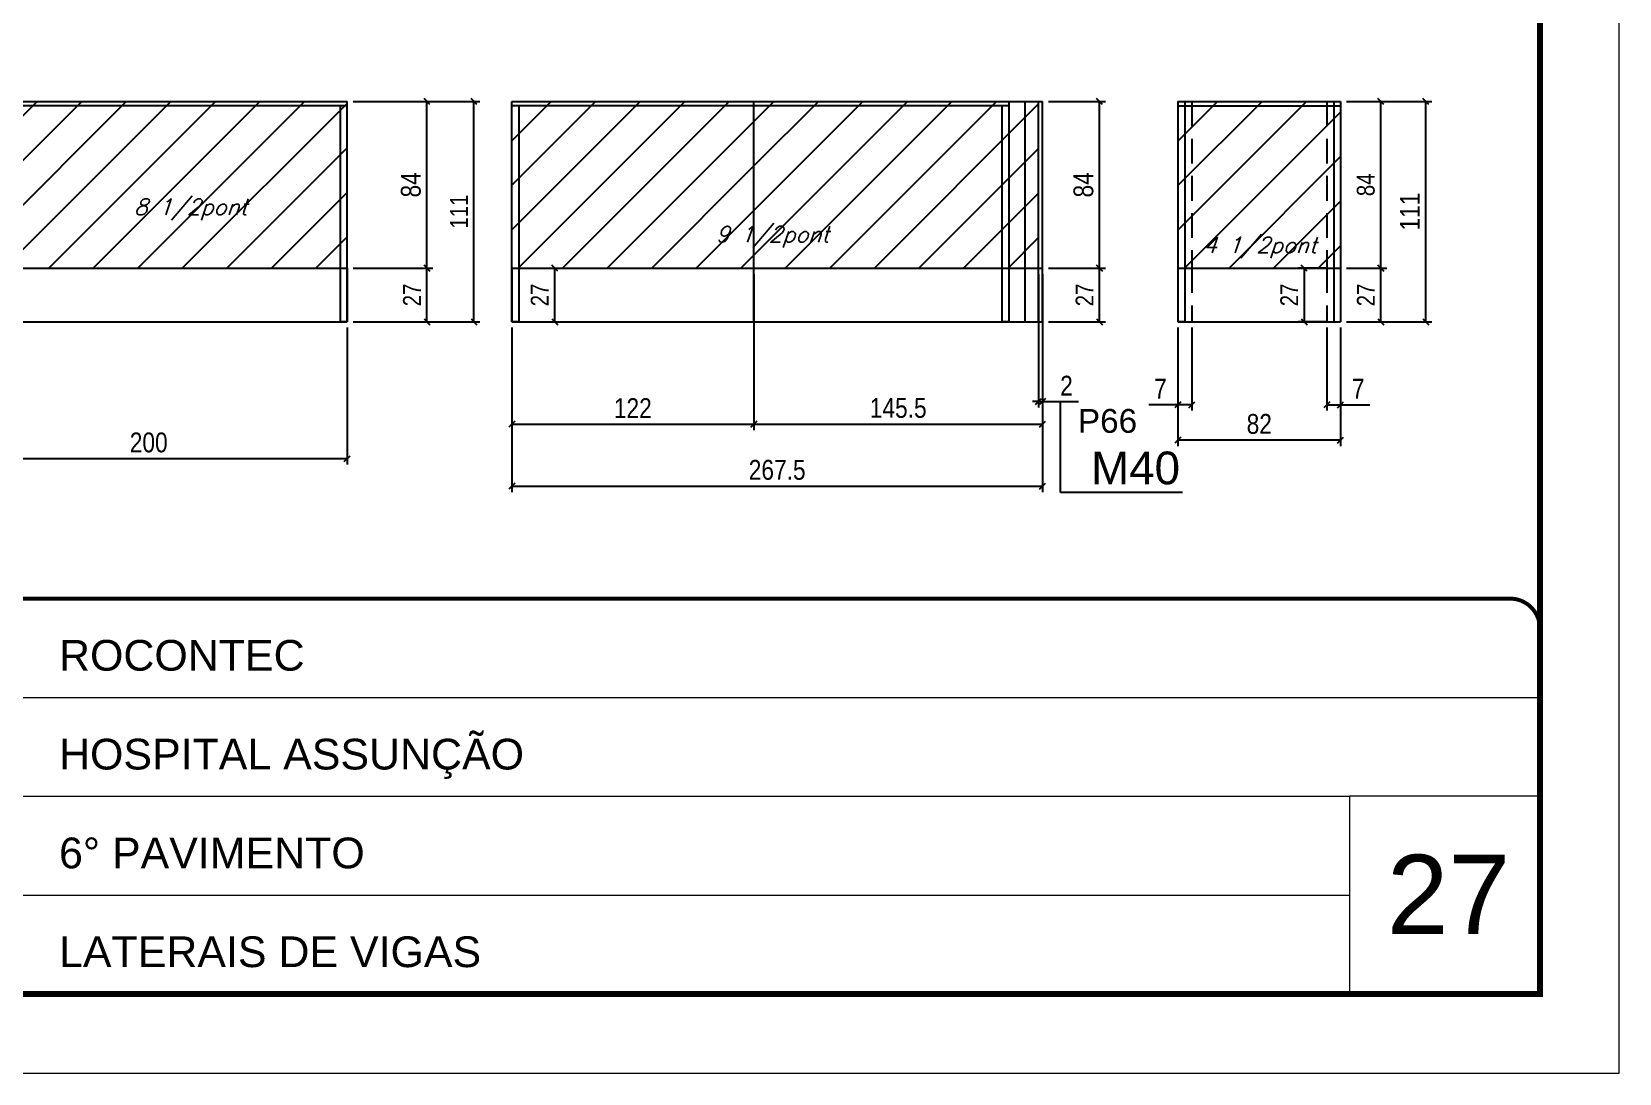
# Model space of a CAD drawing. Extents: x -20960 to -5926, y -2106 to 21915.
# Drawn here: x -8339 to -7538, y 13974 to 14499 of the extents above; entities that cross this region are included whole.
import ezdxf

# ---------------------------------------------------------------- set-up
doc = ezdxf.new("R2010")
doc.units = 0
for name, pattern in [('CONTINUO', [0]), ('DASHED', [0.75, 0.5, -0.25]), ('HIDDEN', [0.375, 0.25, -0.125])]:
    doc.linetypes.add(name, pattern=pattern)
for name, color, linetype in [('5', 5, 'Continuous'), ('COTA', 241, 'Continuous'), ('NOMENCLATURA', 7, 'Continuous'), ('Painéis', 200, 'Continuous'), ('Reaproveitamento', 251, 'Continuous'), ('SARR_2.2x7', 40, 'Continuous'), ('SARR_3.5x7', 81, 'Continuous'), ('texto', 7, 'Continuous')]:
    doc.layers.add(name, color=color, linetype=linetype)
for name, color, linetype, lineweight in [('CARIMBO', 255, 'Continuous', 9), ('Folhas', 255, 'Continuous', 9), ('SARRAFO DE PRESSAO', 251, 'DASHED', 9)]:
    doc.layers.add(name, color=color, linetype=linetype, lineweight=lineweight)
doc.styles.add('ARIAL', font='arial.ttf')
doc.styles.add('COTA TECNICA', font='techl___.ttf', dxfattribs={"height": 10})
doc.styles.add('COTA TECNICA-50', font='techl___.ttf', dxfattribs={"height": 9})
doc.styles.add('Romans', font='romans.shx')
doc.styles.get("Standard").update_dxf_attribs({"font": 'arial.ttf'})
doc.dimstyles.new('COTA PAINEL-50', dxfattribs={"dimtxt": 9, "dimasz": 3, "dimexe": 3, "dimexo": 3, "dimgap": 3, "dimtad": 1, "dimdec": 1, "dimzin": 12, "dimdsep": 46, "dimtxsty": 'COTA TECNICA-50', "dimblk1": 'OBLIQUE', "dimblk2": 'OBLIQUE', "dimsah": 1, "dimcen": 0.9, "dimclrd": 4, "dimclre": 4, "dimclrt": 240, "dimadec": 1, "dimazin": 3, "dimtfac": 1, "dimtdec": 1, "dimtmove": 0, "dimatfit": 3, "dimfxl": 1, "dimtolj": 1, "dimtzin": 12, "dimarcsym": 0})
doc.dimstyles.new('PAINEL', dxfattribs={"dimtxt": 10, "dimasz": 3, "dimexe": 3, "dimexo": 3, "dimgap": 3, "dimtad": 1, "dimdec": 1, "dimzin": 12, "dimdsep": 46, "dimtxsty": 'COTA TECNICA', "dimblk1": 'OBLIQUE', "dimblk2": 'OBLIQUE', "dimsah": 1, "dimcen": 0.9, "dimclrd": 4, "dimclre": 4, "dimclrt": 240, "dimadec": 1, "dimazin": 3, "dimtfac": 1, "dimtdec": 1, "dimtmove": 0, "dimatfit": 3, "dimfxl": 1, "dimtolj": 1, "dimtzin": 12, "dimarcsym": 0})
pattern_1 = [(45, (-1066.403, -3580.709), (-11.22532, 11.22532), [])]

# ---------------------------------------------------------------- blocks, each defined once
blk = doc.blocks.new('9999999999')
at = {"color": 30, "linetype": 'CONTINUO'}
for p, q in [((98564.56, 34379.64), (99583.98, 34379.64)), ((98564.56, 34329.83), (99487.98, 34329.83)), ((99583.98, 34329.83), (99487.98, 34329.83)), ((99487.98, 34329.83), (99487.98, 34230.21)), ((98564.56, 34280.02), (99487.98, 34280.02))]:
    blk.add_line(p, q, dxfattribs=at)
at = {"color": 30, "linetype": 'CONTINUO', "const_width": 2}
blk.add_lwpolyline([(99583.98, 34230.21), (99583.98, 34414.45, 0.414214), (99568.98, 34429.45), (98228.98, 34429.45, 0.414214), (98213.98, 34414.45), (98213.98, 34245.21, 0.414214), (98228.98, 34230.21), (99583.98, 34230.21)], format="xyb", dxfattribs=at)
at = {"layer": 'Folhas'}
blk.add_lwpolyline([(98138.98, 34190.21), (99623.98, 34190.21), (99623.98, 35240.21), (98138.98, 35240.21)], close=True, dxfattribs=at)
at = {"layer": 'Folhas', "color": 30, "const_width": 3}
blk.add_lwpolyline([(98213.98, 34230.21), (99583.98, 34230.21), (99583.98, 35200.21), (98213.98, 35200.21)], close=True, dxfattribs=at)
at = {"color": 7, "linetype": 'Continuous', "ltscale": 5, "style": 'ARIAL'}
for s, height, p in [('ROCONTEC', 15.483, (98837.68, 34393.13)), ('HOSPITAL ASSUNÇÃO', 15.4829, (98837.68, 34343.32)), ('6° PAVIMENTO', 15.4829, (98837.68, 34293.51)), ('LATERAIS DE VIGAS', 15.4829, (98837.68, 34243.7))]:
    blk.add_text(s, height=height, dxfattribs=at).set_placement(p)
blk = doc.blocks.new('_Oblique')
at = {"color": 0, "linetype": 'ByBlock', "lineweight": -2}
blk.add_line((-0.5, -0.5), (0.5, 0.5), dxfattribs=at)
blk = doc.blocks.new('*D1692')
at = {"layer": 'COTA', "color": 4, "lineweight": -2, "ltscale": 25, "transparency": 16777216}
for p, q in [((-7829.13, 14376.78), (-7829.13, 14266.92)), ((-8096.63, 14349.78), (-8096.63, 14266.92)), ((-8096.63, 14269.92), (-7829.13, 14269.92))]:
    blk.add_line(p, q, dxfattribs=at)
at = {"layer": 'Defpoints', "color": 0, "ltscale": 25, "transparency": 16777216}
for p in [(-7829.13, 14379.78), (-8096.63, 14352.78), (-7829.13, 14269.92)]:
    blk.add_point(p, dxfattribs=at)
at = {"layer": 'COTA', "color": 4, "lineweight": -2, "ltscale": 25, "transparency": 16777216, "xscale": 3, "yscale": 3, "zscale": 3, "rotation": 180}
blk.add_blockref('_Oblique', (-8096.63, 14269.92), dxfattribs=at)
at = {"layer": 'COTA', "color": 4, "lineweight": -2, "ltscale": 25, "transparency": 16777216, "xscale": 3, "yscale": 3, "zscale": 3}
blk.add_blockref('_Oblique', (-7829.13, 14269.92), dxfattribs=at)
at = {"layer": 'COTA', "color": 240, "ltscale": 25, "transparency": 16777216, "insert": (-7962.88, 14278.03), "char_height": 10, "attachment_point": 5, "style": 'COTA TECNICA'}
blk.add_mtext('\\A1;267.5', dxfattribs=at)
blk = doc.blocks.new('*D1693')
at = {"layer": 'COTA', "color": 4, "lineweight": -2, "ltscale": 25, "transparency": 16777216}
for p, q in [((-7974.63, 14376.78), (-7974.63, 14298.16)), ((-8096.63, 14349.78), (-8096.63, 14298.16)), ((-8096.63, 14301.16), (-7974.63, 14301.16))]:
    blk.add_line(p, q, dxfattribs=at)
at = {"layer": 'Defpoints', "color": 0, "ltscale": 25, "transparency": 16777216}
for p in [(-7974.63, 14379.78), (-8096.63, 14352.78), (-7974.63, 14301.16)]:
    blk.add_point(p, dxfattribs=at)
at = {"layer": 'COTA', "color": 4, "lineweight": -2, "ltscale": 25, "transparency": 16777216, "xscale": 3, "yscale": 3, "zscale": 3, "rotation": 180}
blk.add_blockref('_Oblique', (-8096.63, 14301.16), dxfattribs=at)
at = {"layer": 'COTA', "color": 4, "lineweight": -2, "ltscale": 25, "transparency": 16777216, "xscale": 3, "yscale": 3, "zscale": 3}
blk.add_blockref('_Oblique', (-7974.63, 14301.16), dxfattribs=at)
at = {"layer": 'COTA', "color": 240, "ltscale": 25, "transparency": 16777216, "insert": (-8035.63, 14309.22), "char_height": 10, "attachment_point": 5, "style": 'COTA TECNICA'}
blk.add_mtext('\\A1;122', dxfattribs=at)
blk = doc.blocks.new('*D1694')
at = {"layer": 'COTA', "color": 4, "lineweight": -2, "ltscale": 25, "transparency": 16777216}
for p, q in [((-7974.63, 14376.78), (-7974.63, 14298.16)), ((-7829.13, 14376.78), (-7829.13, 14298.16)), ((-7974.63, 14301.16), (-7829.13, 14301.16))]:
    blk.add_line(p, q, dxfattribs=at)
at = {"layer": 'Defpoints', "color": 0, "ltscale": 25, "transparency": 16777216}
for p in [(-7974.63, 14379.78), (-7829.13, 14379.78), (-7829.13, 14301.16)]:
    blk.add_point(p, dxfattribs=at)
at = {"layer": 'COTA', "color": 4, "lineweight": -2, "ltscale": 25, "transparency": 16777216, "xscale": 3, "yscale": 3, "zscale": 3, "rotation": 180}
blk.add_blockref('_Oblique', (-7974.63, 14301.16), dxfattribs=at)
at = {"layer": 'COTA', "color": 4, "lineweight": -2, "ltscale": 25, "transparency": 16777216, "xscale": 3, "yscale": 3, "zscale": 3}
blk.add_blockref('_Oblique', (-7829.13, 14301.16), dxfattribs=at)
at = {"layer": 'COTA', "color": 240, "ltscale": 25, "transparency": 16777216, "insert": (-7901.88, 14309.27), "char_height": 10, "attachment_point": 5, "style": 'COTA TECNICA'}
blk.add_mtext('\\A1;145.5', dxfattribs=at)
blk = doc.blocks.new('*D1695')
at = {"layer": 'COTA', "color": 4, "lineweight": -2, "ltscale": 25, "transparency": 16777216}
for p, q in [((-7831.13, 14376.78), (-7831.13, 14309.53)), ((-7829.13, 14376.78), (-7829.13, 14309.53)), ((-7831.13, 14312.53), (-7834.13, 14312.53)), ((-7831.13, 14312.53), (-7829.13, 14312.53)), ((-7829.13, 14312.53), (-7811.02, 14312.53))]:
    blk.add_line(p, q, dxfattribs=at)
at = {"layer": 'Defpoints', "color": 0, "ltscale": 25, "transparency": 16777216}
for p in [(-7831.13, 14379.78), (-7829.13, 14379.78), (-7829.13, 14312.53)]:
    blk.add_point(p, dxfattribs=at)
at = {"layer": 'COTA', "color": 4, "lineweight": -2, "ltscale": 25, "transparency": 16777216, "xscale": 3, "yscale": 3, "zscale": 3}
blk.add_blockref('_Oblique', (-7831.13, 14312.53), dxfattribs=at)
at = {"layer": 'COTA', "color": 4, "lineweight": -2, "ltscale": 25, "transparency": 16777216, "xscale": 3, "yscale": 3, "zscale": 3, "rotation": 180}
blk.add_blockref('_Oblique', (-7829.13, 14312.53), dxfattribs=at)
at = {"layer": 'COTA', "color": 240, "ltscale": 25, "transparency": 16777216, "insert": (-7817.08, 14320.53), "char_height": 10, "attachment_point": 5, "style": 'COTA TECNICA'}
blk.add_mtext('\\A1;2', dxfattribs=at)
blk = doc.blocks.new('*D1699')
at = {"layer": 'COTA', "color": 4, "lineweight": -2, "ltscale": 25, "transparency": 16777216}
for p, q in [((-7685.91, 14349.78), (-7685.91, 14307.94)), ((-7678.91, 14349.78), (-7678.91, 14307.94)), ((-7685.91, 14310.94), (-7678.91, 14310.94)), ((-7678.91, 14310.94), (-7664.18, 14310.94))]:
    blk.add_line(p, q, dxfattribs=at)
at = {"layer": 'Defpoints', "color": 0, "ltscale": 25, "transparency": 16777216}
for p in [(-7685.91, 14352.78), (-7678.91, 14352.78), (-7678.91, 14310.94)]:
    blk.add_point(p, dxfattribs=at)
at = {"layer": 'COTA', "color": 4, "lineweight": -2, "ltscale": 25, "transparency": 16777216, "xscale": 3, "yscale": 3, "zscale": 3, "rotation": 180}
blk.add_blockref('_Oblique', (-7685.91, 14310.94), dxfattribs=at)
at = {"layer": 'COTA', "color": 4, "lineweight": -2, "ltscale": 25, "transparency": 16777216, "xscale": 3, "yscale": 3, "zscale": 3}
blk.add_blockref('_Oblique', (-7678.91, 14310.94), dxfattribs=at)
at = {"layer": 'COTA', "color": 240, "ltscale": 25, "transparency": 16777216, "insert": (-7670.04, 14319.02), "char_height": 10, "attachment_point": 5, "style": 'COTA TECNICA'}
blk.add_mtext('\\A1;7', dxfattribs=at)
blk = doc.blocks.new('*D1690')
at = {"layer": 'COTA', "color": 4, "lineweight": -2, "ltscale": 25, "transparency": 16777216}
for p, q in [((-7760.91, 14349.78), (-7760.91, 14307.94)), ((-7753.91, 14349.78), (-7753.91, 14307.94)), ((-7760.91, 14310.94), (-7775.64, 14310.94)), ((-7753.91, 14310.94), (-7760.91, 14310.94))]:
    blk.add_line(p, q, dxfattribs=at)
at = {"layer": 'Defpoints', "color": 0, "ltscale": 25, "transparency": 16777216}
for p in [(-7760.91, 14352.78), (-7753.91, 14352.78), (-7760.91, 14310.94)]:
    blk.add_point(p, dxfattribs=at)
at = {"layer": 'COTA', "color": 4, "lineweight": -2, "ltscale": 25, "transparency": 16777216, "xscale": 3, "yscale": 3, "zscale": 3, "rotation": 180}
blk.add_blockref('_Oblique', (-7760.91, 14310.94), dxfattribs=at)
at = {"layer": 'COTA', "color": 4, "lineweight": -2, "ltscale": 25, "transparency": 16777216, "xscale": 3, "yscale": 3, "zscale": 3}
blk.add_blockref('_Oblique', (-7753.91, 14310.94), dxfattribs=at)
at = {"layer": 'COTA', "color": 240, "ltscale": 25, "transparency": 16777216, "insert": (-7769.77, 14319.02), "char_height": 10, "attachment_point": 5, "style": 'COTA TECNICA'}
blk.add_mtext('\\A1;7', dxfattribs=at)
blk = doc.blocks.new('*D1691')
at = {"layer": 'COTA', "color": 4, "lineweight": -2, "ltscale": 25, "transparency": 16777216}
for p, q in [((-7760.91, 14349.78), (-7760.91, 14290.11)), ((-7678.91, 14349.78), (-7678.91, 14290.11)), ((-7678.91, 14293.11), (-7760.91, 14293.11))]:
    blk.add_line(p, q, dxfattribs=at)
at = {"layer": 'Defpoints', "color": 0, "ltscale": 25, "transparency": 16777216}
for p in [(-7760.91, 14352.78), (-7678.91, 14352.78), (-7760.91, 14293.11)]:
    blk.add_point(p, dxfattribs=at)
at = {"layer": 'COTA', "color": 4, "lineweight": -2, "ltscale": 25, "transparency": 16777216, "xscale": 3, "yscale": 3, "zscale": 3, "rotation": 180}
blk.add_blockref('_Oblique', (-7760.91, 14293.11), dxfattribs=at)
at = {"layer": 'COTA', "color": 4, "lineweight": -2, "ltscale": 25, "transparency": 16777216, "xscale": 3, "yscale": 3, "zscale": 3}
blk.add_blockref('_Oblique', (-7678.91, 14293.11), dxfattribs=at)
at = {"layer": 'COTA', "color": 240, "ltscale": 25, "transparency": 16777216, "insert": (-7719.91, 14301.2), "char_height": 10, "attachment_point": 5, "style": 'COTA TECNICA'}
blk.add_mtext('\\A1;82', dxfattribs=at)
blk = doc.blocks.new('*D1700')
at = {"layer": 'COTA', "color": 4, "lineweight": -2, "ltscale": 25, "transparency": 16777216}
for p, q in [((-7675.91, 14463.78), (-7632.94, 14463.78)), ((-7635.94, 14352.78), (-7635.94, 14463.78)), ((-7675.91, 14352.78), (-7632.94, 14352.78))]:
    blk.add_line(p, q, dxfattribs=at)
at = {"layer": 'Defpoints', "color": 0, "ltscale": 25, "transparency": 16777216}
for p in [(-7678.91, 14463.78), (-7635.94, 14463.78), (-7678.91, 14352.78)]:
    blk.add_point(p, dxfattribs=at)
at = {"layer": 'COTA', "color": 4, "lineweight": -2, "ltscale": 25, "transparency": 16777216, "xscale": 3, "yscale": 3, "zscale": 3}
for p, rotation in [((-7635.94, 14463.78), 90), ((-7635.94, 14352.78), 270)]:
    blk.add_blockref('_Oblique', p, dxfattribs=dict(at, rotation=rotation))
at = {"layer": 'COTA', "color": 240, "ltscale": 25, "transparency": 16777216, "insert": (-7644, 14408.28), "char_height": 10, "attachment_point": 5, "rotation": 90, "style": 'COTA TECNICA'}
blk.add_mtext('\\A1;111', dxfattribs=at)
blk = doc.blocks.new('*D1701')
at = {"layer": 'COTA', "color": 4, "lineweight": -2, "ltscale": 25, "transparency": 16777216}
for p, q in [((-7826.13, 14463.78), (-7797.41, 14463.78)), ((-7800.41, 14379.78), (-7800.41, 14463.78)), ((-7826.13, 14379.78), (-7797.41, 14379.78))]:
    blk.add_line(p, q, dxfattribs=at)
at = {"layer": 'Defpoints', "color": 0, "ltscale": 25, "transparency": 16777216}
for p in [(-7829.13, 14463.78), (-7800.41, 14463.78), (-7829.13, 14379.78)]:
    blk.add_point(p, dxfattribs=at)
at = {"layer": 'COTA', "color": 4, "lineweight": -2, "ltscale": 25, "transparency": 16777216, "xscale": 3, "yscale": 3, "zscale": 3}
for p, rotation in [((-7800.41, 14463.78), 90), ((-7800.41, 14379.78), 270)]:
    blk.add_blockref('_Oblique', p, dxfattribs=dict(at, rotation=rotation))
at = {"layer": 'COTA', "color": 240, "ltscale": 25, "transparency": 16777216, "insert": (-7808.5, 14421.78), "char_height": 10, "attachment_point": 5, "rotation": 90, "style": 'COTA TECNICA'}
blk.add_mtext('\\A1;84', dxfattribs=at)
blk = doc.blocks.new('*D1702')
at = {"layer": 'COTA', "color": 4, "lineweight": -2, "transparency": 16777216}
for p, q in [((-8090.13, 14379.78), (-8071.98, 14379.78)), ((-8074.98, 14352.78), (-8074.98, 14379.78)), ((-8090.13, 14352.78), (-8071.98, 14352.78))]:
    blk.add_line(p, q, dxfattribs=at)
at = {"layer": 'Defpoints', "color": 0, "transparency": 16777216}
for p in [(-8093.13, 14379.78), (-8074.98, 14379.78), (-8093.13, 14352.78)]:
    blk.add_point(p, dxfattribs=at)
at = {"layer": 'COTA', "color": 4, "lineweight": -2, "transparency": 16777216, "xscale": 3, "yscale": 3, "zscale": 3}
for p, rotation in [((-8074.98, 14379.78), 90), ((-8074.98, 14352.78), 270)]:
    blk.add_blockref('_Oblique', p, dxfattribs=dict(at, rotation=rotation))
at = {"layer": 'COTA', "color": 240, "transparency": 16777216, "insert": (-8082.55, 14366.28), "char_height": 9, "attachment_point": 5, "rotation": 90, "style": 'COTA TECNICA-50'}
blk.add_mtext('\\A1;27', dxfattribs=at)
blk = doc.blocks.new('*D1703')
at = {"layer": 'COTA', "color": 4, "lineweight": -2, "transparency": 16777216}
for p, q in [((-7685.41, 14379.78), (-7700.26, 14379.78)), ((-7697.26, 14379.78), (-7697.26, 14352.78)), ((-7685.41, 14352.78), (-7700.26, 14352.78))]:
    blk.add_line(p, q, dxfattribs=at)
at = {"layer": 'Defpoints', "color": 0, "transparency": 16777216}
for p in [(-7682.41, 14379.78), (-7697.26, 14352.78), (-7682.41, 14352.78)]:
    blk.add_point(p, dxfattribs=at)
at = {"layer": 'COTA', "color": 4, "lineweight": -2, "transparency": 16777216, "xscale": 3, "yscale": 3, "zscale": 3}
for p, rotation in [((-7697.26, 14379.78), 90), ((-7697.26, 14352.78), 270)]:
    blk.add_blockref('_Oblique', p, dxfattribs=dict(at, rotation=rotation))
at = {"layer": 'COTA', "color": 240, "transparency": 16777216, "insert": (-7704.83, 14366.28), "char_height": 9, "attachment_point": 5, "rotation": 90, "style": 'COTA TECNICA-50'}
blk.add_mtext('\\A1;27', dxfattribs=at)
blk = doc.blocks.new('*D1696')
at = {"layer": 'COTA', "color": 4, "lineweight": -2, "transparency": 16777216}
for p, q in [((-7826.13, 14379.78), (-7797.41, 14379.78)), ((-7800.41, 14352.78), (-7800.41, 14379.78)), ((-7826.13, 14352.78), (-7797.41, 14352.78))]:
    blk.add_line(p, q, dxfattribs=at)
at = {"layer": 'Defpoints', "color": 0, "transparency": 16777216}
for p in [(-7829.13, 14379.78), (-7800.41, 14379.78), (-7829.13, 14352.78)]:
    blk.add_point(p, dxfattribs=at)
at = {"layer": 'COTA', "color": 4, "lineweight": -2, "transparency": 16777216, "xscale": 3, "yscale": 3, "zscale": 3}
for p, rotation in [((-7800.41, 14379.78), 90), ((-7800.41, 14352.78), 270)]:
    blk.add_blockref('_Oblique', p, dxfattribs=dict(at, rotation=rotation))
at = {"layer": 'COTA', "color": 240, "transparency": 16777216, "insert": (-7807.97, 14366.28), "char_height": 9, "attachment_point": 5, "rotation": 90, "style": 'COTA TECNICA-50'}
blk.add_mtext('\\A1;27', dxfattribs=at)
blk = doc.blocks.new('*D1697')
at = {"layer": 'COTA', "color": 4, "lineweight": -2, "transparency": 16777216}
for p, q in [((-7675.91, 14379.78), (-7655.62, 14379.78)), ((-7658.62, 14352.78), (-7658.62, 14379.78)), ((-7675.91, 14352.78), (-7655.62, 14352.78))]:
    blk.add_line(p, q, dxfattribs=at)
at = {"layer": 'Defpoints', "color": 0, "transparency": 16777216}
for p in [(-7678.91, 14379.78), (-7658.62, 14379.78), (-7678.91, 14352.78)]:
    blk.add_point(p, dxfattribs=at)
at = {"layer": 'COTA', "color": 4, "lineweight": -2, "transparency": 16777216, "xscale": 3, "yscale": 3, "zscale": 3}
for p, rotation in [((-7658.62, 14379.78), 90), ((-7658.62, 14352.78), 270)]:
    blk.add_blockref('_Oblique', p, dxfattribs=dict(at, rotation=rotation))
at = {"layer": 'COTA', "color": 240, "transparency": 16777216, "insert": (-7666.19, 14366.28), "char_height": 9, "attachment_point": 5, "rotation": 90, "style": 'COTA TECNICA-50'}
blk.add_mtext('\\A1;27', dxfattribs=at)
blk = doc.blocks.new('*D1698')
at = {"layer": 'COTA', "color": 4, "lineweight": -2, "transparency": 16777216}
for p, q in [((-7675.91, 14463.78), (-7655.62, 14463.78)), ((-7658.62, 14379.78), (-7658.62, 14463.78)), ((-7675.91, 14379.78), (-7655.62, 14379.78))]:
    blk.add_line(p, q, dxfattribs=at)
at = {"layer": 'Defpoints', "color": 0, "transparency": 16777216}
for p in [(-7678.91, 14463.78), (-7658.62, 14463.78), (-7678.91, 14379.78)]:
    blk.add_point(p, dxfattribs=at)
at = {"layer": 'COTA', "color": 4, "lineweight": -2, "transparency": 16777216, "xscale": 3, "yscale": 3, "zscale": 3}
for p, rotation in [((-7658.62, 14463.78), 90), ((-7658.62, 14379.78), 270)]:
    blk.add_blockref('_Oblique', p, dxfattribs=dict(at, rotation=rotation))
at = {"layer": 'COTA', "color": 240, "transparency": 16777216, "insert": (-7666.21, 14421.78), "char_height": 9, "attachment_point": 5, "rotation": 90, "style": 'COTA TECNICA-50'}
blk.add_mtext('\\A1;84', dxfattribs=at)
blk = doc.blocks.new('*D1705')
at = {"layer": 'COTA', "color": 4, "lineweight": -2, "ltscale": 25, "transparency": 16777216}
for p, q in [((-8379.6, 14349.78), (-8379.6, 14280.74)), ((-8179.6, 14349.78), (-8179.6, 14280.74)), ((-8379.6, 14283.74), (-8179.6, 14283.74))]:
    blk.add_line(p, q, dxfattribs=at)
at = {"layer": 'Defpoints', "color": 0, "ltscale": 25, "transparency": 16777216}
for p in [(-8379.6, 14352.78), (-8179.6, 14352.78), (-8179.6, 14283.74)]:
    blk.add_point(p, dxfattribs=at)
at = {"layer": 'COTA', "color": 4, "lineweight": -2, "ltscale": 25, "transparency": 16777216, "xscale": 3, "yscale": 3, "zscale": 3, "rotation": 180}
blk.add_blockref('_Oblique', (-8379.6, 14283.74), dxfattribs=at)
at = {"layer": 'COTA', "color": 4, "lineweight": -2, "ltscale": 25, "transparency": 16777216, "xscale": 3, "yscale": 3, "zscale": 3}
blk.add_blockref('_Oblique', (-8179.6, 14283.74), dxfattribs=at)
at = {"layer": 'COTA', "color": 240, "ltscale": 25, "transparency": 16777216, "insert": (-8279.6, 14291.85), "char_height": 10, "attachment_point": 5, "style": 'COTA TECNICA'}
blk.add_mtext('\\A1;200', dxfattribs=at)
blk = doc.blocks.new('*D1711')
at = {"layer": 'COTA', "color": 4, "lineweight": -2, "ltscale": 25, "transparency": 16777216}
for p, q in [((-8176.6, 14463.78), (-8136.36, 14463.78)), ((-8139.36, 14379.78), (-8139.36, 14463.78)), ((-8176.6, 14379.78), (-8136.36, 14379.78))]:
    blk.add_line(p, q, dxfattribs=at)
at = {"layer": 'Defpoints', "color": 0, "ltscale": 25, "transparency": 16777216}
for p in [(-8179.6, 14463.78), (-8139.36, 14463.78), (-8179.6, 14379.78)]:
    blk.add_point(p, dxfattribs=at)
at = {"layer": 'COTA', "color": 4, "lineweight": -2, "ltscale": 25, "transparency": 16777216, "xscale": 3, "yscale": 3, "zscale": 3}
for p, rotation in [((-8139.36, 14463.78), 90), ((-8139.36, 14379.78), 270)]:
    blk.add_blockref('_Oblique', p, dxfattribs=dict(at, rotation=rotation))
at = {"layer": 'COTA', "color": 240, "ltscale": 25, "transparency": 16777216, "insert": (-8147.46, 14421.78), "char_height": 10, "attachment_point": 5, "rotation": 90, "style": 'COTA TECNICA'}
blk.add_mtext('\\A1;84', dxfattribs=at)
blk = doc.blocks.new('*D1709')
at = {"layer": 'COTA', "color": 4, "lineweight": -2, "transparency": 16777216}
for p, q in [((-8176.6, 14379.78), (-8136.36, 14379.78)), ((-8139.36, 14352.78), (-8139.36, 14379.78)), ((-8176.6, 14352.78), (-8136.36, 14352.78))]:
    blk.add_line(p, q, dxfattribs=at)
at = {"layer": 'Defpoints', "color": 0, "transparency": 16777216}
for p in [(-8179.6, 14379.78), (-8139.36, 14379.78), (-8179.6, 14352.78)]:
    blk.add_point(p, dxfattribs=at)
at = {"layer": 'COTA', "color": 4, "lineweight": -2, "transparency": 16777216, "xscale": 3, "yscale": 3, "zscale": 3}
for p, rotation in [((-8139.36, 14379.78), 90), ((-8139.36, 14352.78), 270)]:
    blk.add_blockref('_Oblique', p, dxfattribs=dict(at, rotation=rotation))
at = {"layer": 'COTA', "color": 240, "transparency": 16777216, "insert": (-8146.93, 14366.28), "char_height": 9, "attachment_point": 5, "rotation": 90, "style": 'COTA TECNICA-50'}
blk.add_mtext('\\A1;27', dxfattribs=at)
blk = doc.blocks.new('*D1710')
at = {"layer": 'COTA', "color": 4, "lineweight": -2, "transparency": 16777216}
for p, q in [((-8176.6, 14463.78), (-8112.67, 14463.78)), ((-8115.67, 14352.78), (-8115.67, 14463.78)), ((-8176.6, 14352.78), (-8112.67, 14352.78))]:
    blk.add_line(p, q, dxfattribs=at)
at = {"layer": 'Defpoints', "color": 0, "transparency": 16777216}
for p in [(-8179.6, 14463.78), (-8115.67, 14463.78), (-8179.6, 14352.78)]:
    blk.add_point(p, dxfattribs=at)
at = {"layer": 'COTA', "color": 4, "lineweight": -2, "transparency": 16777216, "xscale": 3, "yscale": 3, "zscale": 3}
for p, rotation in [((-8115.67, 14463.78), 90), ((-8115.67, 14352.78), 270)]:
    blk.add_blockref('_Oblique', p, dxfattribs=dict(at, rotation=rotation))
at = {"layer": 'COTA', "color": 240, "transparency": 16777216, "insert": (-8123.22, 14408.28), "char_height": 9, "attachment_point": 5, "rotation": 90, "style": 'COTA TECNICA-50'}
blk.add_mtext('\\A1;111', dxfattribs=at)

msp = doc.modelspace()

# ---------------------------------------------------------------- hatches: boundary and pattern name
at = {"layer": 'Reaproveitamento'}
h = msp.add_hatch(dxfattribs=at)
h.set_pattern_fill('ANSI31', color=256, scale=5)
h.set_pattern_definition([(45, (-2101.252, -3840.205), (-11.22532, 11.22532), [])])
h.paths.add_polyline_path([(-8179.6, 14379.78), (-8179.6, 14463.78), (-8379.6, 14463.78), (-8379.6, 14379.78)])
h = msp.add_hatch(dxfattribs=at)
h.set_pattern_fill('ANSI31', color=256, scale=5)
h.set_pattern_definition(pattern_1)
h.paths.add_polyline_path([(-7974.63, 14379.78), (-7974.63, 14463.78), (-8096.63, 14463.78), (-8096.63, 14379.78)])
h = msp.add_hatch(dxfattribs=at)
h.set_pattern_fill('ANSI31', color=256, scale=5)
h.set_pattern_definition(pattern_1)
h.paths.add_polyline_path([(-7831.13, 14379.78), (-7831.13, 14463.78), (-7974.63, 14463.78), (-7974.63, 14379.78)])
h = msp.add_hatch(dxfattribs=at)
h.set_pattern_fill('ANSI31', color=256, scale=5)
h.set_pattern_definition([(45, (-1052.903, 1013.592), (-11.22532, 11.22532), [])])
h.paths.add_polyline_path([(-7678.91, 14379.78), (-7678.91, 14463.78), (-7760.91, 14463.78), (-7760.91, 14379.78)])

# ---------------------------------------------------------------- linework, layer by layer
at = {"layer": 'NOMENCLATURA', "linetype": 'Continuous'}
for p, q in [((-7820.08, 14266.63), (-7820.08, 14312.53)), ((-7758.59, 14266.63), (-7820.08, 14266.63))]:
    msp.add_line(p, q, dxfattribs=at)
at = {"layer": 'Painéis'}
for p, q in [((-8869.6, 14463.78), (-8179.6, 14463.78)), ((-8096.63, 14463.78), (-7829.13, 14463.78)), ((-8869.6, 14379.78), (-8179.6, 14379.78)), ((-8096.63, 14379.78), (-7829.13, 14379.78)), ((-8869.6, 14352.78), (-8179.6, 14352.78)), ((-8096.63, 14352.78), (-7829.13, 14352.78))]:
    msp.add_line(p, q, dxfattribs=at)
at = {"layer": 'Painéis', "ltscale": 25}
for p, q in [((-8179.6, 14352.78), (-8179.6, 14463.78)), ((-8096.63, 14352.78), (-8096.63, 14463.78)), ((-7974.63, 14352.78), (-7974.63, 14463.78)), ((-7831.13, 14352.78), (-7831.13, 14463.78)), ((-7829.13, 14352.78), (-7829.13, 14463.78)), ((-7760.91, 14463.78), (-7678.91, 14463.78)), ((-7760.91, 14463.78), (-7760.91, 14352.78)), ((-7678.91, 14463.78), (-7678.91, 14352.78)), ((-7760.91, 14379.78), (-7678.91, 14379.78)), ((-7760.91, 14352.78), (-7678.91, 14352.78))]:
    msp.add_line(p, q, dxfattribs=at)
at = {"layer": 'SARR_2.2x7', "linetype": 'Continuous'}
for p, q in [((-8179.6, 14461.58), (-8379.6, 14461.58)), ((-7846.13, 14461.58), (-8096.63, 14461.58)), ((-7838.13, 14463.78), (-7838.13, 14379.78)), ((-7760.91, 14461.58), (-7678.91, 14461.58)), ((-7838.13, 14379.78), (-7838.13, 14352.78))]:
    msp.add_line(p, q, dxfattribs=at)
at = {"layer": 'SARR_2.2x7', "linetype": 'HIDDEN', "ltscale": 50}
for p, q in [((-7753.91, 14463.78), (-7753.91, 14379.78)), ((-7685.91, 14463.78), (-7685.91, 14379.78)), ((-7753.91, 14379.78), (-7753.91, 14352.78)), ((-7685.91, 14379.78), (-7685.91, 14352.78))]:
    msp.add_line(p, q, dxfattribs=at)
at = {"layer": 'SARR_3.5x7'}
for p, q in [((-8183.1, 14461.58), (-8183.1, 14352.78)), ((-8093.13, 14461.58), (-8093.13, 14352.78)), ((-7849.63, 14461.58), (-7849.63, 14352.78)), ((-7846.13, 14463.78), (-7846.13, 14352.78)), ((-7757.41, 14463.78), (-7757.41, 14352.78)), ((-7682.41, 14463.78), (-7682.41, 14352.78)), ((-8179.6, 14379.78), (-8179.6, 14352.78)), ((-8096.63, 14379.78), (-8096.63, 14352.78)), ((-7760.91, 14379.78), (-7760.91, 14352.78)), ((-7678.91, 14379.78), (-7678.91, 14352.78)), ((-8096.63, 14352.78), (-8093.13, 14352.78)), ((-7757.41, 14352.78), (-7760.91, 14352.78)), ((-7682.41, 14352.78), (-7678.91, 14352.78))]:
    msp.add_line(p, q, dxfattribs=at)
at = {"layer": 'SARR_3.5x7', "ltscale": 25}
for p, q in [((-8179.6, 14352.78), (-8183.1, 14352.78)), ((-8093.13, 14352.78), (-8096.63, 14352.78)), ((-7846.13, 14352.78), (-7849.63, 14352.78))]:
    msp.add_line(p, q, dxfattribs=at)

# ---------------------------------------------------------------- block references
at = {"layer": 'SARRAFO DE PRESSAO', "color": 6, "linetype": 'ByBlock'}
msp.add_blockref('9999999999', (-107162.48, -20216.26), dxfattribs=at)

# ---------------------------------------------------------------- texts
at = {"layer": '5', "linetype": 'Continuous'}
msp.add_text('P66', height=12, rotation=0.00004, dxfattribs=at).set_placement((-7811.3, 14296.78))
at = {"layer": 'CARIMBO', "style": 'ARIAL'}
msp.add_text('27', height=40, dxfattribs=at).set_placement((-7655.64, 14044.08))
at = {"layer": 'NOMENCLATURA', "linetype": 'Continuous'}
msp.add_text('M40', height=16.5, rotation=0, dxfattribs=at).set_placement((-7804.68, 14270.82))
at = {"layer": 'texto', "color": 2, "char_height": 8, "attachment_point": 5, "style": 'Romans'}
for s, insert in [('{\\Q19;\\C256;8 1/2pont}', (-8258.49, 14409.34)), ('{\\Q19;\\C256;9 1/2pont}', (-7965.24, 14395.53)), ('{\\Q19;\\C256;4 1/2pont}', (-7719.56, 14390.1))]:
    msp.add_mtext(s, dxfattribs=dict(at, insert=insert))

# ---------------------------------------------------------------- dimensions: what is measured, and where the dimension line sits
at = {"layer": 'COTA', "ltscale": 25}
for base, p1, p2, picture, middle in [((-8139.36, 14463.78), (-8179.6, 14379.78), (-8179.6, 14463.78), '*D1711', (-8147.46, 14421.78)), ((-7800.41, 14463.78), (-7829.13, 14379.78), (-7829.13, 14463.78), '*D1701', (-7808.5, 14421.78))]:
    dim = msp.add_linear_dim(base=base, p1=p1, p2=p2, angle=90, dimstyle='PAINEL', override={"dimtmove": 1}, dxfattribs=at)
    dim.commit()
    dim.dimension.update_dxf_attribs({"geometry": picture, "text_midpoint": middle})
at = {"layer": 'COTA'}
for base, p1, p2, picture, middle in [((-8115.67, 14463.78), (-8179.6, 14352.78), (-8179.6, 14463.78), '*D1710', (-8123.22, 14408.28)), ((-8139.36, 14379.78), (-8179.6, 14352.78), (-8179.6, 14379.78), '*D1709', (-8146.93, 14366.28)), ((-8074.98, 14379.78), (-8093.13, 14352.78), (-8093.13, 14379.78), '*D1702', (-8082.55, 14366.28)), ((-7800.41, 14379.78), (-7829.13, 14352.78), (-7829.13, 14379.78), '*D1696', (-7807.97, 14366.28)), ((-7697.26, 14352.78), (-7682.41, 14379.78), (-7682.41, 14352.78), '*D1703', (-7704.83, 14366.28)), ((-7658.62, 14379.78), (-7678.91, 14352.78), (-7678.91, 14379.78), '*D1697', (-7666.19, 14366.28))]:
    dim = msp.add_linear_dim(base=base, p1=p1, p2=p2, angle=90, dimstyle='COTA PAINEL-50', dxfattribs=at)
    dim.commit()
    dim.dimension.update_dxf_attribs({"geometry": picture, "text_midpoint": middle})
at = {"layer": 'COTA', "ltscale": 25}
dim = msp.add_linear_dim(base=(-7635.94, 14463.78), p1=(-7678.91, 14352.78), p2=(-7678.91, 14463.78), angle=90, dimstyle='PAINEL', dxfattribs=at)
dim.commit()
dim.dimension.update_dxf_attribs({"geometry": '*D1700', "text_midpoint": (-7644, 14408.28)})
at = {"layer": 'COTA'}
dim = msp.add_linear_dim(base=(-7658.62, 14463.78), p1=(-7678.91, 14379.78), p2=(-7678.91, 14463.78), angle=90, dimstyle='COTA PAINEL-50', override={"dimtmove": 1}, dxfattribs=at)
dim.commit()
dim.dimension.update_dxf_attribs({"geometry": '*D1698', "text_midpoint": (-7666.21, 14421.78)})
at = {"layer": 'COTA', "ltscale": 25}
for base, p1, p2, picture, middle in [((-7829.13, 14269.92), (-8096.63, 14352.78), (-7829.13, 14379.78), '*D1692', (-7962.88, 14278.03)), ((-7974.63, 14301.16), (-8096.63, 14352.78), (-7974.63, 14379.78), '*D1693', (-8035.63, 14309.22)), ((-7829.13, 14312.53), (-7831.13, 14379.78), (-7829.13, 14379.78), '*D1695', (-7817.08, 14320.53)), ((-8179.6, 14283.74), (-8379.6, 14352.78), (-8179.6, 14352.78), '*D1705', (-8279.6, 14291.85)), ((-7760.91, 14310.94), (-7753.91, 14352.78), (-7760.91, 14352.78), '*D1690', (-7769.77, 14319.02)), ((-7760.91, 14293.11), (-7678.91, 14352.78), (-7760.91, 14352.78), '*D1691', (-7719.91, 14301.2)), ((-7678.91, 14310.94), (-7685.91, 14352.78), (-7678.91, 14352.78), '*D1699', (-7670.04, 14319.02))]:
    dim = msp.add_linear_dim(base=base, p1=p1, p2=p2, dimstyle='PAINEL', dxfattribs=at)
    dim.commit()
    dim.dimension.update_dxf_attribs({"geometry": picture, "text_midpoint": middle})
dim = msp.add_linear_dim(base=(-7829.13, 14301.16), p1=(-7974.63, 14379.78), p2=(-7829.13, 14379.78), dimstyle='PAINEL', override={"dimtmove": 1}, dxfattribs=at)
dim.commit()
dim.dimension.update_dxf_attribs({"geometry": '*D1694', "text_midpoint": (-7901.88, 14309.27)})

doc.saveas('drawing.dxf')
